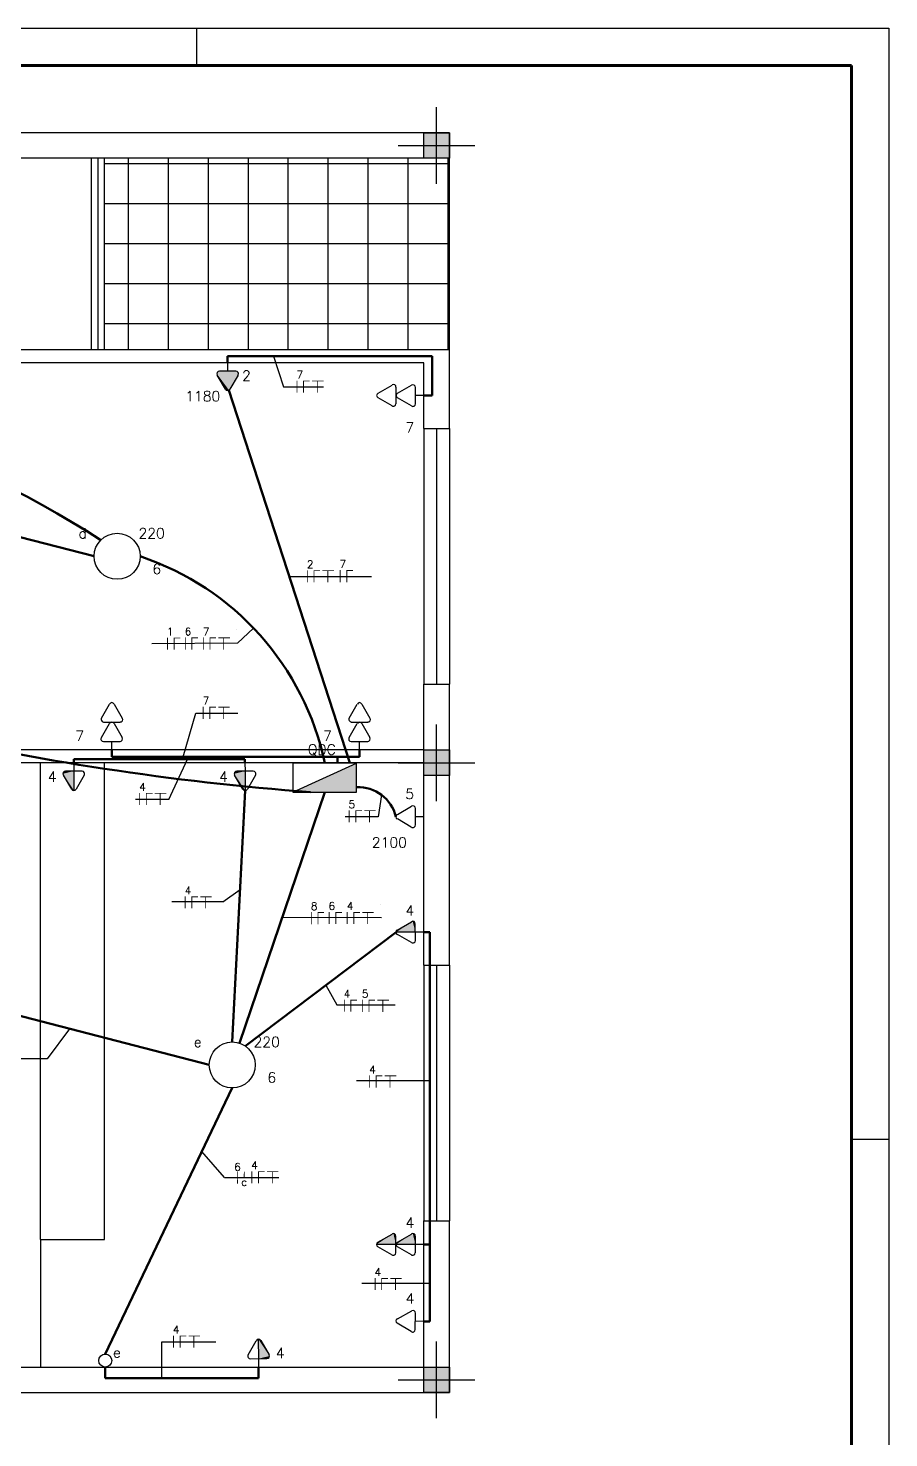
# Model space of a CAD drawing. Header units: metres. Extents: x 3615.8 to 3645.2, y 1798 to 1818.7.
# Drawn here: x 3637.13 to 3645.16, y 1805.54 to 1818.69 of the extents above; entities that cross this region are included whole.
import ezdxf
from ezdxf.enums import TextEntityAlignment as Align

# ---------------------------------------------------------------- set-up
doc = ezdxf.new("R2010")
doc.units = ezdxf.units.M
doc.linetypes.add('Contínuo', pattern=[0])
for name, color, linetype in [('10', 10, 'Continuous'), ('2', 4, 'Continuous'), ('4', 136, 'Continuous'), ('Acessorios', 4, 'Continuous'), ('ALVENARIA', 7, 'Continuous'), ('CIRCUITOS', 250, 'Continuous'), ('ILUMINAÇÃO', 1, 'Contínuo'), ('INTERRUPTORES', 1, 'Continuous'), ('Quadros de Dist.', 1, 'Continuous'), ('TOMADAS-ENERGIA', 1, 'Continuous')]:
    doc.layers.add(name, color=color, linetype=linetype)
doc.layers.add('ELETRODUTOS', color=5, linetype='Continuous', lineweight=50)
doc.styles.add('ROMANS', font='ROMANS.shx', dxfattribs={"width": 0.8, "height": 0.1})

# ---------------------------------------------------------------- blocks, each defined once
blk = doc.blocks.new('st')
at = {"layer": '2'}
h = blk.add_hatch(color=256, dxfattribs=at)
h.paths.add_polyline_path([(0, 10), (0, 0), (10, 0), (10, 10)])
h.paths.add_polyline_path([(-10, 10), (-10, 0), (0, 0), (0, 10)])
h.paths.add_polyline_path([(-10, 0), (-10, -10), (0, -10), (0, 0)])
h.paths.add_polyline_path([(0, 0), (0, -10), (10, -10), (10, 0)])
at = {"layer": '10'}
for p, q in [((0, 30), (0, -30)), ((-30, 0), (30, 0))]:
    blk.add_line(p, q, dxfattribs=at)
at = {"layer": '4'}
blk.add_lwpolyline([(-10, -10), (-10, 10), (10, 10), (10, -10)], close=True, dxfattribs=at)
blk = doc.blocks.new('A$C8d71f97b')
at = {"layer": 'TOMADAS-ENERGIA'}
for p, q in [((0.27, 0.249), (0.333, 0.359)), ((0.351, 0.218), (0.351, 0.37)), ((0.369, 0.359), (0.432, 0.248)), ((0.27, 0.097), (0.333, 0.207)), ((0.286, 0.218), (0.415, 0.218)), ((0.351, 0.066), (0.351, 0.218)), ((0.369, 0.207), (0.432, 0.096)), ((0.286, 0.066), (0.415, 0.066)), ((0.351, 0), (0.351, 0.066))]:
    blk.add_line(p, q, dxfattribs=at)
for centre, start, end in [((0.351, 0.35), 26.0479, 153.9521), ((0.286, 0.238), 143.1332, 270.777), ((0.416, 0.238), 267.1811, 32.5689), ((0.351, 0.198), 26.0479, 153.9521), ((0.286, 0.086), 143.1332, 270.777), ((0.416, 0.086), 267.1811, 32.5689)]:
    blk.add_arc(centre, 0.0197, start, end, dxfattribs=at)
at = {"layer": 'TOMADAS-ENERGIA', "linetype": 'Continuous'}
for points in [[(0.351, 0.37), (0.432, 0.248), (0.361, 0.367)], [(0.432, 0.248), (0.351, 0.37), (0.436, 0.238)], [(0.351, 0.218), (0.436, 0.238), (0.351, 0.37)], [(0.369, 0.359), (0.361, 0.367), (0.432, 0.248)], [(0.436, 0.238), (0.351, 0.218), (0.433, 0.228)], [(0.415, 0.218), (0.433, 0.228), (0.351, 0.218)], [(0.433, 0.228), (0.415, 0.218), (0.425, 0.22)], [(0.351, 0.218), (0.432, 0.096), (0.361, 0.215)], [(0.432, 0.096), (0.351, 0.218), (0.436, 0.086)], [(0.351, 0.066), (0.436, 0.086), (0.351, 0.218)], [(0.369, 0.207), (0.361, 0.215), (0.432, 0.096)], [(0.436, 0.086), (0.351, 0.066), (0.433, 0.076)], [(0.415, 0.066), (0.433, 0.076), (0.351, 0.066)], [(0.433, 0.076), (0.415, 0.066), (0.425, 0.068)]]:
    blk.add_solid(points, dxfattribs=at)
at = {"layer": 'TOMADAS-ENERGIA', "style": 'ROMANS', "flags": 8}
for tag, p in [('020', (0.103, 0.11)), ('001', (0.52, 0.108))]:
    blk.add_attdef(tag, text='', height=0.08, dxfattribs=at).set_placement(p, align=Align.MIDDLE_CENTER)
blk = doc.blocks.new('TEBAI01')
for p, q in [((-1.62, 1.95), (-0.35, 4.14)), ((0.35, 4.14), (1.63, 1.92)), ((-1.3, 1.32), (1.28, 1.32)), ((0, 0), (0, 1.32))]:
    blk.add_line(p, q)
for centre, start, end in [((0, 3.97), 26.0479, 153.9521), ((-1.3, 1.71), 143.1332, 270.777), ((1.3, 1.71), 267.1811, 32.5689)]:
    blk.add_arc(centre, 0.393, start, end)
at = {"style": 'ROMANS', "flags": 8}
for tag, p in [('020', (-5.03, 2.2)), ('001', (3.56, 2.23))]:
    blk.add_attdef(tag, text='', height=1.6, dxfattribs=at).set_placement(p, align=Align.MIDDLE_CENTER)
blk = doc.blocks.new('TEMED02')
for p, q in [((-1.62, 1.95), (-0.35, 4.14)), ((0, 1.32), (0, 4.36)), ((0.35, 4.14), (1.63, 1.92)), ((-1.3, 1.32), (1.28, 1.32)), ((0, 0), (0, 1.32))]:
    blk.add_line(p, q)
for centre, start, end in [((0, 3.97), 26.0479, 153.9521), ((-1.3, 1.71), 143.1332, 270.777), ((1.3, 1.71), 267.1811, 32.5689)]:
    blk.add_arc(centre, 0.393, start, end)
at = {"linetype": 'Continuous'}
for points in [[(0, 4.36), (1.63, 1.92), (0.21, 4.3)], [(1.63, 1.92), (0, 4.36), (1.69, 1.72)], [(0, 1.32), (1.69, 1.72), (0, 4.36)], [(0.35, 4.14), (0.21, 4.3), (1.63, 1.92)], [(1.69, 1.72), (0, 1.32), (1.64, 1.52)], [(1.28, 1.32), (1.64, 1.52), (0, 1.32)], [(1.64, 1.52), (1.28, 1.32), (1.49, 1.37)]]:
    blk.add_solid(points, dxfattribs=at)
at = {"style": 'ROMANS', "flags": 8}
for tag, p in [('020', (-4.96, 2.19)), ('001', (3.39, 2.17))]:
    blk.add_attdef(tag, text='', height=1.6, dxfattribs=at).set_placement(p, align=Align.MIDDLE_CENTER)
blk = doc.blocks.new('A$C93b2c405')
at = {"layer": 'TOMADAS-ENERGIA'}
for p, q in [((0.269, 0.37), (0.269, 0.304)), ((0.252, 0.163), (0.188, 0.274)), ((0.334, 0.304), (0.205, 0.304)), ((0.35, 0.273), (0.287, 0.163)), ((0.251, 0.011), (0.188, 0.122)), ((0.334, 0.152), (0.205, 0.152)), ((0.35, 0.121), (0.287, 0.011))]:
    blk.add_line(p, q, dxfattribs=at)
for centre, start, end in [((0.205, 0.284), 87.1811, 212.5689), ((0.335, 0.284), 323.1332, 90.777), ((0.204, 0.132), 87.1811, 212.5689), ((0.269, 0.172), 206.0479, 333.9521), ((0.334, 0.132), 323.1332, 90.777), ((0.269, 0.02), 206.0479, 333.9521)]:
    blk.add_arc(centre, 0.0197, start, end, dxfattribs=at)
at = {"layer": 'TOMADAS-ENERGIA', "style": 'ROMANS', "flags": 8}
for tag, p in [('001', (0.091, 0.259)), ('020', (0.521, 0.26))]:
    blk.add_attdef(tag, text='', height=0.08, rotation=180, dxfattribs=at).set_placement(p, align=Align.MIDDLE_CENTER)
blk = doc.blocks.new('TEALT03')
for p, q in [((-1.62, 1.95), (-0.35, 4.14)), ((0.35, 4.14), (1.63, 1.92)), ((-1.3, 1.32), (1.28, 1.32)), ((0, 0), (0, 1.32))]:
    blk.add_line(p, q)
for centre, start, end in [((0, 3.97), 26.0479, 153.9521), ((-1.3, 1.71), 143.1332, 270.777), ((1.3, 1.71), 267.1811, 32.5689)]:
    blk.add_arc(centre, 0.393, start, end)
at = {"linetype": 'Continuous'}
for points in [[(-1.62, 1.95), (1.49, 1.37), (-0.35, 4.14)], [(-0.35, 4.14), (1.64, 1.52), (-0.21, 4.3)], [(1.64, 1.52), (-0.35, 4.14), (1.49, 1.37)], [(-0.21, 4.3), (1.69, 1.72), (0, 4.36)], [(1.69, 1.72), (-0.21, 4.3), (1.64, 1.52)], [(0, 4.36), (1.63, 1.92), (0.21, 4.3)], [(1.63, 1.92), (0, 4.36), (1.69, 1.72)], [(0.35, 4.14), (0.21, 4.3), (1.63, 1.92)], [(-1.69, 1.75), (1.28, 1.32), (-1.62, 1.95)], [(1.28, 1.32), (-1.69, 1.75), (-1.31, 1.32)], [(-1.66, 1.54), (-1.31, 1.32), (-1.69, 1.75)], [(-1.31, 1.32), (-1.66, 1.54), (-1.51, 1.38)], [(1.49, 1.37), (-1.62, 1.95), (1.28, 1.32)]]:
    blk.add_solid(points, dxfattribs=at)
at = {"style": 'ROMANS', "flags": 8}
for tag, p in [('020', (-4.82, 2.03)), ('001', (3.51, 2.07))]:
    blk.add_attdef(tag, text='', height=1.6, dxfattribs=at).set_placement(p, align=Align.MIDDLE_CENTER)
blk = doc.blocks.new('A$C0BD3781F')
blk.add_circle((0.36, 0.36), 0.36)
at = {"style": 'ROMANS', "flags": 8}
for tag, p in [('001', (0.188, 0.472)), ('009', (0.502, 0.474)), ('020', (0.356, 0.232))]:
    blk.add_attdef(tag, text='', height=0.16, dxfattribs=at).set_placement(p, align=Align.MIDDLE_CENTER)
blk = doc.blocks.new('A$C5681756B')
at = {"layer": 'Quadros de Dist.'}
for p, q in [((0.951, 0.228), (0.452, 0.228)), ((0.452, 0.228), (0.452, 0)), ((0.452, 0), (0.951, 0.228)), ((0.951, 0), (0.951, 0.228)), ((0.452, 0), (0.951, 0))]:
    blk.add_line(p, q, dxfattribs=at)
at = {"layer": 'Quadros de Dist.', "linetype": 'Continuous'}
blk.add_solid([(0.951, 0.227), (0.452, 0), (0.951, 0)], dxfattribs=at)
at = {"layer": 'Quadros de Dist.', "style": 'ROMANS', "flags": 8}
for tag, p in [('020', (0.206, 0.334)), ('001', (1.041, 0.331))]:
    blk.add_attdef(tag, text='', height=0.16, dxfattribs=at).set_placement(p, align=Align.MIDDLE_CENTER)
blk = doc.blocks.new('Ir1s01')
blk.add_circle((0, 1.02), 1.02)
at = {"style": 'ROMANS', "flags": 8}
blk.add_attdef('009', text='', height=1.6, dxfattribs=at).set_placement((1.81, 2.29), align=Align.MIDDLE_CENTER)
blk = doc.blocks.new('FNT')
at = {"const_width": 0.24}
for points in [[(0.12, 1.68), (0.12, -1.68)], [(1.84, 1.56), (3.68, 1.56)], [(1.96, 1.44), (1.96, -1.68)], [(4.32, 1.56), (7.52, 1.56)], [(5.8, 1.44), (5.8, -1.68)]]:
    blk.add_lwpolyline(points, dxfattribs=at)
at = {"style": 'ROMANS', "flags": 8}
blk.add_attdef('001', text='', height=1.6, dxfattribs=at).set_placement((0.89, 3.34), align=Align.MIDDLE_CENTER)
blk = doc.blocks.new('A$C27EA2FDF')
at = {"const_width": 0.009}
for points in [[(0.04, 0.126), (0.04, 0)], [(0.104, 0.121), (0.173, 0.121)], [(0.109, 0.117), (0.109, 0)]]:
    blk.add_lwpolyline(points, dxfattribs=at)
at = {"style": 'ROMANS', "flags": 8}
blk.add_attdef('001', text='', height=0.06, dxfattribs=at).set_placement((0.069, 0.188), align=Align.MIDDLE_CENTER)
blk = doc.blocks.new('A$C3508442B')
at = {"const_width": 0.024}
for points in [[(0.227, 0.043), (0.392, 0.012)], [(0.262, 0.224), (0.592, 0.161)]]:
    blk.add_lwpolyline(points, dxfattribs=at)
at = {"style": 'ROMANS', "flags": 8}
for tag, p in [('001', (0.105, 0.258)), ('009', (0.634, 0.329))]:
    blk.add_attdef(tag, text='', height=0.16, rotation=79, dxfattribs=at).set_placement(p, align=Align.MIDDLE_CENTER)

msp = doc.modelspace()

# ---------------------------------------------------------------- hatches: boundary and pattern name
at = {"layer": 'ALVENARIA'}
h = msp.add_hatch(dxfattribs=at)
h.set_pattern_fill('NET', color=256, scale=2.978842, angle=90, style=0)
h.set_pattern_definition([(90, (3741.58083, 1941.04565), (-0.3723553, 1e-16), []), (180, (3741.58083, 1941.04565), (-1e-16, -0.3723553), [])])
h.paths.add_polyline_path([(3637.841, 1817.474), (3637.841, 1815.687), (3641.058, 1815.687), (3641.058, 1817.474), (3640.819, 1817.474)])

# ---------------------------------------------------------------- linework, layer by layer
for p, q in [((3615.809, 1818.686), (3645.156, 1818.686)), ((3638.7, 1818.686), (3638.7, 1818.338)), ((3645.156, 1818.686), (3645.156, 1797.959)), ((3645.156, 1808.323), (3644.807, 1808.323))]:
    msp.add_line(p, q)
at = {"lineweight": 100}
for p, q in [((3616.507, 1818.338), (3644.807, 1818.338)), ((3644.807, 1818.338), (3644.807, 1798.308))]:
    msp.add_line(p, q, dxfattribs=at)
at = {"color": 18, "true_color": 0x000000}
for p, q in [((3639.082, 1812.951), (3639.231, 1813.093)), ((3638.441, 1811.496), (3638.617, 1811.87)), ((3638.945, 1810.542), (3639.106, 1810.655))]:
    msp.add_line(p, q, dxfattribs=at)
at = {"layer": 'Acessorios'}
for p, q in [((3637.721, 1815.687), (3637.721, 1817.474)), ((3637.781, 1815.687), (3637.781, 1817.474)), ((3637.841, 1815.687), (3637.841, 1817.474)), ((3640.819, 1814.954), (3640.819, 1812.571)), ((3640.939, 1814.954), (3640.939, 1812.571)), ((3641.058, 1814.954), (3641.058, 1812.571)), ((3637.245, 1807.393), (3637.245, 1811.838)), ((3637.841, 1807.393), (3637.841, 1811.838)), ((3640.819, 1809.949), (3640.819, 1807.566)), ((3640.939, 1809.949), (3640.939, 1807.566)), ((3641.058, 1809.949), (3641.058, 1807.566)), ((3637.245, 1807.393), (3637.841, 1807.393))]:
    msp.add_line(p, q, dxfattribs=at)
at = {"layer": 'ALVENARIA'}
for p, q in [((3641.058, 1817.712), (3617.227, 1817.712)), ((3641.058, 1817.474), (3641.058, 1817.712)), ((3641.058, 1817.474), (3630.691, 1817.474)), ((3641.058, 1815.687), (3641.058, 1817.474)), ((3641.058, 1815.687), (3636.172, 1815.687)), ((3641.058, 1814.954), (3641.058, 1815.687)), ((3640.819, 1815.567), (3636.172, 1815.567)), ((3640.819, 1814.954), (3640.819, 1815.567)), ((3640.819, 1814.954), (3641.058, 1814.954)), ((3640.819, 1812.571), (3641.058, 1812.571)), ((3640.819, 1811.957), (3640.819, 1812.571)), ((3641.058, 1809.949), (3641.058, 1812.571)), ((3640.819, 1811.957), (3635.1, 1811.957)), ((3640.819, 1811.838), (3634.981, 1811.838)), ((3640.819, 1809.949), (3640.819, 1811.838)), ((3640.819, 1809.949), (3641.058, 1809.949)), ((3640.819, 1806.202), (3640.819, 1807.566)), ((3640.819, 1807.566), (3641.058, 1807.566)), ((3641.058, 1805.964), (3641.058, 1807.566)), ((3637.245, 1807.393), (3637.245, 1806.202)), ((3631.525, 1806.202), (3640.819, 1806.202)), ((3631.406, 1805.964), (3641.058, 1805.964))]:
    msp.add_line(p, q, dxfattribs=at)
at = {"layer": 'CIRCUITOS'}
for p, q in [((3639.417, 1815.629), (3639.51, 1815.343)), ((3639.51, 1815.343), (3639.885, 1815.343)), ((3639.566, 1813.575), (3640.331, 1813.575)), ((3639.077, 1813.08), (3639.077, 1813.08)), ((3639.082, 1812.951), (3638.282, 1812.946)), ((3638.576, 1811.893), (3638.693, 1812.301)), ((3638.693, 1812.301), (3639.084, 1812.301)), ((3638.441, 1811.496), (3638.132, 1811.496)), ((3640.425, 1811.537), (3640.394, 1811.334)), ((3640.394, 1811.334), (3640.085, 1811.334)), ((3638.945, 1810.542), (3638.47, 1810.542)), ((3640.419, 1810.52), (3640.419, 1810.52)), ((3640.424, 1810.391), (3639.498, 1810.393)), ((3639.905, 1809.763), (3640.008, 1809.579)), ((3640.008, 1809.579), (3640.551, 1809.579)), ((3637.514, 1809.357), (3637.307, 1809.075)), ((3637.307, 1809.075), (3636.475, 1809.075)), ((3640.876, 1808.871), (3640.191, 1808.871)), ((3638.959, 1807.969), (3638.75, 1808.214)), ((3638.959, 1807.969), (3639.466, 1807.969)), ((3640.876, 1806.983), (3640.241, 1806.983)), ((3638.376, 1806.1), (3638.376, 1806.438)), ((3638.376, 1806.438), (3638.88, 1806.438))]:
    msp.add_line(p, q, dxfattribs=at)
at = {"layer": 'ELETRODUTOS'}
for p, q in [((3638.99, 1815.567), (3638.99, 1815.629)), ((3638.99, 1815.629), (3640.896, 1815.629)), ((3640.896, 1815.629), (3640.896, 1815.261)), ((3640.129, 1811.838), (3639.002, 1815.311)), ((3640.819, 1815.261), (3640.896, 1815.261)), ((3637.745, 1813.762), (3635.54, 1814.329)), ((3637.723, 1811.87), (3637.554, 1811.87)), ((3637.554, 1811.838), (3637.554, 1811.87)), ((3639.151, 1811.87), (3637.723, 1811.87)), ((3637.91, 1811.957), (3637.91, 1811.893)), ((3640.015, 1811.893), (3637.91, 1811.893)), ((3639.151, 1811.838), (3639.151, 1811.87)), ((3640.015, 1811.835), (3640.015, 1811.893)), ((3640.015, 1811.893), (3640.22, 1811.893)), ((3640.22, 1811.957), (3640.22, 1811.893)), ((3639.032, 1809.234), (3639.154, 1811.578)), ((3639.896, 1811.563), (3639.101, 1809.223)), ((3639.154, 1809.196), (3640.56, 1810.257)), ((3640.819, 1810.259), (3640.876, 1810.259)), ((3640.876, 1810.259), (3640.876, 1806.628)), ((3638.818, 1809.02), (3636.21, 1809.694)), ((3639.032, 1808.805), (3637.849, 1806.323)), ((3640.819, 1807.346), (3640.876, 1807.346)), ((3640.819, 1806.628), (3640.876, 1806.628)), ((3637.849, 1806.202), (3637.849, 1806.1)), ((3639.279, 1806.1), (3639.279, 1806.202)), ((3637.849, 1806.1), (3639.279, 1806.1))]:
    msp.add_line(p, q, dxfattribs=at)
for centre, radius, start, end in [((3632.43, 1805.533), 9.958, 57.3103, 86.4419), ((3637.351, 1811.294), 2.602, 11.9838, 71.5474), ((3641.695, 1837.107), 25.617, 248.3749, 265.6762), ((3640.204, 1811.244), 0.367, 14.2837, 91.6802)]:
    msp.add_arc(centre, radius, start, end, dxfattribs=at)

# ---------------------------------------------------------------- block references
ref = msp.add_blockref('A$C93b2c405', (3640.379, 1815.583), dxfattribs=dict(xscale=1.191536858363295, yscale=1.191536858363295, zscale=1.191536858363295, rotation=270))
ref.add_attrib('020', '7', dxfattribs={"layer": 'TOMADAS-ENERGIA', "height": 0.0953, "style": 'ROMANS', "flags": 8}).set_placement((3640.688, 1814.963), align=Align.MIDDLE_CENTER)
at = {"xscale": 1.191536858363295, "yscale": 1.191536858363295, "zscale": 1.191536858363295, "rotation": 180}
for p in [(3638.231, 1812.398), (3640.541, 1812.398)]:
    msp.add_blockref('A$C93b2c405', p, dxfattribs=at).add_auto_attribs({'020': '7'})
ref = msp.add_blockref('A$C8d71f97b', (3640.819, 1806.928), dxfattribs=dict(xscale=1.191536858363295, yscale=1.191536858363295, zscale=1.191536858363295, rotation=89.99999999999999))
ref.add_attrib('001', '4', dxfattribs={"layer": 'TOMADAS-ENERGIA', "height": 0.0953, "style": 'ROMANS', "flags": 8}).set_placement((3640.69, 1807.548), align=Align.MIDDLE_CENTER)
at = {"layer": 'ALVENARIA', "xscale": 0.01191536858363295, "yscale": 0.01191536858363295, "zscale": 0.01191536858363295, "rotation": 89.99999999999999}
for p in [(3640.939, 1817.593), (3640.939, 1811.838), (3640.939, 1806.083)]:
    msp.add_blockref('st', p, dxfattribs=at)
at = {"layer": 'CIRCUITOS', "lineweight": 30}
ref = msp.add_blockref('FNT', (3639.632, 1815.344), dxfattribs=dict(at, xscale=0.03351197414098, yscale=0.03351197414098, zscale=0.03351197414098))
ref.add_attrib('001', '7', dxfattribs={"layer": '0', "height": 0.0715, "style": 'ROMANS', "flags": 8}).set_placement((3639.662, 1815.456), align=Align.MIDDLE_CENTER)
ref = msp.add_blockref('FNT', (3639.729, 1813.576), dxfattribs=dict(at, xscale=0.03351197414098, yscale=0.03351197414098, zscale=0.03351197414098))
ref.add_attrib('001', '2', dxfattribs={"layer": '0', "height": 0.0715, "style": 'ROMANS', "flags": 8}).set_placement((3639.759, 1813.688), align=Align.MIDDLE_CENTER)
at = {"layer": 'CIRCUITOS'}
ref = msp.add_blockref('A$C27EA2FDF', (3640.004, 1813.521), dxfattribs=dict(at, xscale=0.893652643772471, yscale=0.893652643772471, zscale=0.893652643772471))
ref.add_attrib('001', '7', dxfattribs={"layer": '0', "height": 0.0715, "style": 'ROMANS', "flags": 8}).set_placement((3640.065, 1813.69), align=Align.MIDDLE_CENTER)
ref = msp.add_blockref('A$C27EA2FDF', (3638.393, 1812.892), dxfattribs=dict(at, xscale=0.893652643772471, yscale=0.893652643772471, zscale=0.893652643772471))
ref.add_attrib('001', '1', dxfattribs={"layer": '0', "height": 0.0715, "style": 'ROMANS', "flags": 8}).set_placement((3638.454, 1813.06), align=Align.MIDDLE_CENTER)
ref = msp.add_blockref('A$C27EA2FDF', (3638.559, 1812.893), dxfattribs=dict(at, xscale=0.893652643772471, yscale=0.893652643772471, zscale=0.893652643772471))
ref.add_attrib('001', '6', dxfattribs={"layer": '0', "height": 0.0715, "style": 'ROMANS', "flags": 8}).set_placement((3638.62, 1813.061), align=Align.MIDDLE_CENTER)
at = {"layer": 'CIRCUITOS', "lineweight": 30}
ref = msp.add_blockref('FNT', (3638.759, 1812.949), dxfattribs=dict(at, xscale=0.03351197414098, yscale=0.03351197414098, zscale=0.03351197414098))
ref.add_attrib('001', '7', dxfattribs={"layer": '0', "height": 0.0715, "style": 'ROMANS', "flags": 8}).set_placement((3638.789, 1813.061), align=Align.MIDDLE_CENTER)
ref = msp.add_blockref('FNT', (3638.758, 1812.303), dxfattribs=dict(at, xscale=0.03351197414098, yscale=0.03351197414098, zscale=0.03351197414098))
ref.add_attrib('001', '7', dxfattribs={"layer": '0', "height": 0.0715, "style": 'ROMANS', "flags": 8}).set_placement((3638.788, 1812.415), align=Align.MIDDLE_CENTER)
ref = msp.add_blockref('FNT', (3638.166, 1811.5), dxfattribs=dict(at, xscale=0.03351197414098, yscale=0.03351197414098, zscale=0.03351197414098))
ref.add_attrib('001', '4', dxfattribs={"layer": '0', "height": 0.0715, "style": 'ROMANS', "flags": 8}).set_placement((3638.196, 1811.612), align=Align.MIDDLE_CENTER)
ref = msp.add_blockref('FNT', (3640.119, 1811.338), dxfattribs=dict(at, xscale=0.03351197414098, yscale=0.03351197414098, zscale=0.03351197414098))
ref.add_attrib('001', '5', dxfattribs={"layer": '0', "height": 0.0715, "style": 'ROMANS', "flags": 8}).set_placement((3640.149, 1811.45), align=Align.MIDDLE_CENTER)
ref = msp.add_blockref('FNT', (3638.59, 1810.535), dxfattribs=dict(at, xscale=0.03351197414098, yscale=0.03351197414098, zscale=0.03351197414098))
ref.add_attrib('001', '4', dxfattribs={"layer": '0', "height": 0.0715, "style": 'ROMANS', "flags": 8}).set_placement((3638.62, 1810.647), align=Align.MIDDLE_CENTER)
at = {"layer": 'CIRCUITOS'}
ref = msp.add_blockref('A$C27EA2FDF', (3639.735, 1810.332), dxfattribs=dict(at, xscale=0.893652643772471, yscale=0.893652643772471, zscale=0.893652643772471))
ref.add_attrib('001', '8', dxfattribs={"layer": '0', "height": 0.0715, "style": 'ROMANS', "flags": 8}).set_placement((3639.796, 1810.5), align=Align.MIDDLE_CENTER)
ref = msp.add_blockref('A$C27EA2FDF', (3639.901, 1810.333), dxfattribs=dict(at, xscale=0.893652643772471, yscale=0.893652643772471, zscale=0.893652643772471))
ref.add_attrib('001', '6', dxfattribs={"layer": '0', "height": 0.0715, "style": 'ROMANS', "flags": 8}).set_placement((3639.962, 1810.502), align=Align.MIDDLE_CENTER)
at = {"layer": 'CIRCUITOS', "lineweight": 30}
ref = msp.add_blockref('FNT', (3640.101, 1810.389), dxfattribs=dict(at, xscale=0.03351197414098, yscale=0.03351197414098, zscale=0.03351197414098))
ref.add_attrib('001', '4', dxfattribs={"layer": '0', "height": 0.0715, "style": 'ROMANS', "flags": 8}).set_placement((3640.131, 1810.502), align=Align.MIDDLE_CENTER)
at = {"layer": 'CIRCUITOS'}
ref = msp.add_blockref('A$C27EA2FDF', (3640.042, 1809.515), dxfattribs=dict(at, xscale=0.893652643772471, yscale=0.893652643772471, zscale=0.893652643772471))
ref.add_attrib('001', '4', dxfattribs={"layer": '0', "height": 0.0715, "style": 'ROMANS', "flags": 8}).set_placement((3640.103, 1809.683), align=Align.MIDDLE_CENTER)
at = {"layer": 'CIRCUITOS', "lineweight": 30}
ref = msp.add_blockref('FNT', (3640.242, 1809.571), dxfattribs=dict(at, xscale=0.03351197414098, yscale=0.03351197414098, zscale=0.03351197414098))
ref.add_attrib('001', '5', dxfattribs={"layer": '0', "height": 0.0715, "style": 'ROMANS', "flags": 8}).set_placement((3640.272, 1809.683), align=Align.MIDDLE_CENTER)
ref = msp.add_blockref('FNT', (3640.31, 1808.865), dxfattribs=dict(at, xscale=0.03351197414098, yscale=0.03351197414098, zscale=0.03351197414098))
ref.add_attrib('001', '4', dxfattribs={"layer": '0', "height": 0.0715, "style": 'ROMANS', "flags": 8}).set_placement((3640.34, 1808.977), align=Align.MIDDLE_CENTER)
ref = msp.add_blockref('A$C3508442B', (3639.174, 1808.097), dxfattribs=dict(at, xscale=-0.335119741414676, yscale=0.3351197414146765, zscale=0.3351197414146765, rotation=78.7512890459185))
ref.add_attrib('009', 'c', dxfattribs={"layer": '0', "height": 0.0715, "rotation": 359.7513, "style": 'ROMANS', "flags": 8}).set_placement((3639.145, 1807.928), align=Align.MIDDLE_CENTER)
ref.add_attrib('001', '6', dxfattribs={"layer": '0', "height": 0.0715, "style": 'ROMANS', "flags": 8}).set_placement((3639.082, 1808.069), align=Align.MIDDLE_CENTER)
ref = msp.add_blockref('FNT', (3639.212, 1807.972), dxfattribs=dict(at, xscale=0.03351197414098, yscale=0.03351197414098, zscale=0.03351197414098))
ref.add_attrib('001', '4', dxfattribs={"layer": '0', "height": 0.0715, "style": 'ROMANS', "flags": 8}).set_placement((3639.241, 1808.084), align=Align.MIDDLE_CENTER)
ref = msp.add_blockref('FNT', (3640.361, 1806.976), dxfattribs=dict(at, xscale=0.03351197414098, yscale=0.03351197414098, zscale=0.03351197414098))
ref.add_attrib('001', '4', dxfattribs={"layer": '0', "height": 0.0715, "style": 'ROMANS', "flags": 8}).set_placement((3640.39, 1807.088), align=Align.MIDDLE_CENTER)
ref = msp.add_blockref('FNT', (3638.481, 1806.44), dxfattribs=dict(at, xscale=0.03351197414098, yscale=0.03351197414098, zscale=0.03351197414098))
ref.add_attrib('001', '4', dxfattribs={"layer": '0', "height": 0.0715, "style": 'ROMANS', "flags": 8}).set_placement((3638.51, 1806.552), align=Align.MIDDLE_CENTER)
at = {"layer": 'ILUMINAÇÃO'}
ref = msp.add_blockref('A$C0BD3781F', (3637.745, 1813.548), dxfattribs=dict(at, xscale=0.5957684291816475, yscale=0.5957684291816475, zscale=0.5957684291816475))
ref.add_attrib('020', '6', dxfattribs={"layer": '0', "height": 0.0953, "style": 'ROMANS', "flags": 8}).set_placement((3638.329, 1813.644), align=Align.MIDDLE_CENTER)
ref.add_attrib('009', '220', dxfattribs={"layer": '0', "height": 0.0953, "style": 'ROMANS', "flags": 8}).set_placement((3638.281, 1813.977), align=Align.MIDDLE_CENTER)
ref.add_attrib('001', 'd', dxfattribs={"layer": '0', "height": 0.0953, "style": 'ROMANS', "flags": 8}).set_placement((3637.638, 1813.977), align=Align.MIDDLE_CENTER)
ref = msp.add_blockref('A$C0BD3781F', (3638.818, 1808.805), dxfattribs=dict(at, xscale=0.5957684291816475, yscale=0.5957684291816475, zscale=0.5957684291816475))
ref.add_attrib('020', '6', dxfattribs={"layer": '0', "height": 0.0953, "style": 'ROMANS', "flags": 8}).set_placement((3639.402, 1808.902), align=Align.MIDDLE_CENTER)
ref.add_attrib('009', '220', dxfattribs={"layer": '0', "height": 0.0953, "style": 'ROMANS', "flags": 8}).set_placement((3639.354, 1809.234), align=Align.MIDDLE_CENTER)
ref.add_attrib('001', 'e', dxfattribs={"layer": '0', "height": 0.0953, "style": 'ROMANS', "flags": 8}).set_placement((3638.71, 1809.234), align=Align.MIDDLE_CENTER)
at = {"layer": 'INTERRUPTORES', "xscale": 0.05957684291838148, "yscale": 0.05957684291838148, "zscale": 0.05957684291838148}
msp.add_blockref('Ir1s01', (3637.849, 1806.202), dxfattribs=at).add_auto_attribs({'009': 'e'})
at = {"layer": 'Quadros de Dist.'}
ref = msp.add_blockref('A$C5681756B', (3639.059, 1811.563), dxfattribs=dict(at, xscale=1.191536858363295, yscale=1.191536858363295, zscale=1.191536858363295))
ref.add_attrib('020', 'QDC', dxfattribs={"height": 0.0953, "style": 'ROMANS', "flags": 8}).set_placement((3639.868, 1811.96), align=Align.MIDDLE_CENTER)
at = {"layer": 'TOMADAS-ENERGIA'}
ref = msp.add_blockref('TEALT03', (3638.99, 1815.567), dxfattribs=dict(at, xscale=0.05957684291816473, yscale=0.05957684291816473, zscale=0.05957684291816473, rotation=180))
ref.add_attrib('001', '1180', dxfattribs={"layer": '0', "height": 0.0953, "style": 'ROMANS'}).set_placement((3638.758, 1815.255), align=Align.MIDDLE_CENTER)
ref.add_attrib('020', '2', dxfattribs={"layer": '0', "height": 0.0953, "style": 'ROMANS'}).set_placement((3639.165, 1815.446), align=Align.MIDDLE_CENTER)
ref = msp.add_blockref('TEMED02', (3637.554, 1811.838), dxfattribs=dict(at, xscale=0.05957684297365, yscale=0.05957684297365, zscale=0.05957684297365, rotation=180.5747623271488))
ref.add_attrib('001', '4', dxfattribs={"layer": '0', "height": 0.0953, "style": 'ROMANS', "flags": 8}).set_placement((3637.354, 1811.707), align=Align.MIDDLE_CENTER)
ref = msp.add_blockref('TEMED02', (3639.151, 1811.838), dxfattribs=dict(at, xscale=0.05957684297365, yscale=0.05957684297365, zscale=0.05957684297365, rotation=180.5747623271488))
ref.add_attrib('001', '4', dxfattribs={"layer": '0', "height": 0.0953, "style": 'ROMANS', "flags": 8}).set_placement((3638.951, 1811.707), align=Align.MIDDLE_CENTER)
ref = msp.add_blockref('TEBAI01', (3640.819, 1811.334), dxfattribs=dict(at, xscale=0.05957684297364999, yscale=0.05957684297364999, zscale=0.05957684297364999, rotation=89.99999999999999))
ref.add_attrib('001', '5', dxfattribs={"layer": '0', "height": 0.0953, "style": 'ROMANS', "flags": 8}).set_placement((3640.687, 1811.547), align=Align.MIDDLE_CENTER)
ref.add_attrib('020', '2100', dxfattribs={"layer": '0', "height": 0.0953, "style": 'ROMANS', "flags": 8}).set_placement((3640.498, 1811.094), align=Align.MIDDLE_CENTER)
ref = msp.add_blockref('TEMED02', (3640.819, 1810.259), dxfattribs=dict(at, xscale=0.05957684297365, yscale=0.05957684297365, zscale=0.05957684297365, rotation=90.5747623271489))
ref.add_attrib('001', '4', dxfattribs={"layer": '0', "height": 0.0953, "style": 'ROMANS', "flags": 8}).set_placement((3640.688, 1810.46), align=Align.MIDDLE_CENTER)
ref = msp.add_blockref('TEBAI01', (3640.819, 1806.628), dxfattribs=dict(at, xscale=0.05957684297365003, yscale=0.05957684297365003, zscale=0.05957684297365003, rotation=88.97874985640628))
ref.add_attrib('001', '4', dxfattribs={"layer": '0', "height": 0.0953, "style": 'ROMANS', "flags": 8}).set_placement((3640.691, 1806.842), align=Align.MIDDLE_CENTER)
ref = msp.add_blockref('TEMED02', (3639.28, 1806.202), dxfattribs=dict(at, xscale=0.05957684297365, yscale=0.05957684297365, zscale=0.05957684297365, rotation=0.5747623271488789))
ref.add_attrib('001', '4', dxfattribs={"layer": '0', "height": 0.0953, "style": 'ROMANS', "flags": 8}).set_placement((3639.481, 1806.333), align=Align.MIDDLE_CENTER)

doc.saveas('drawing.dxf')
